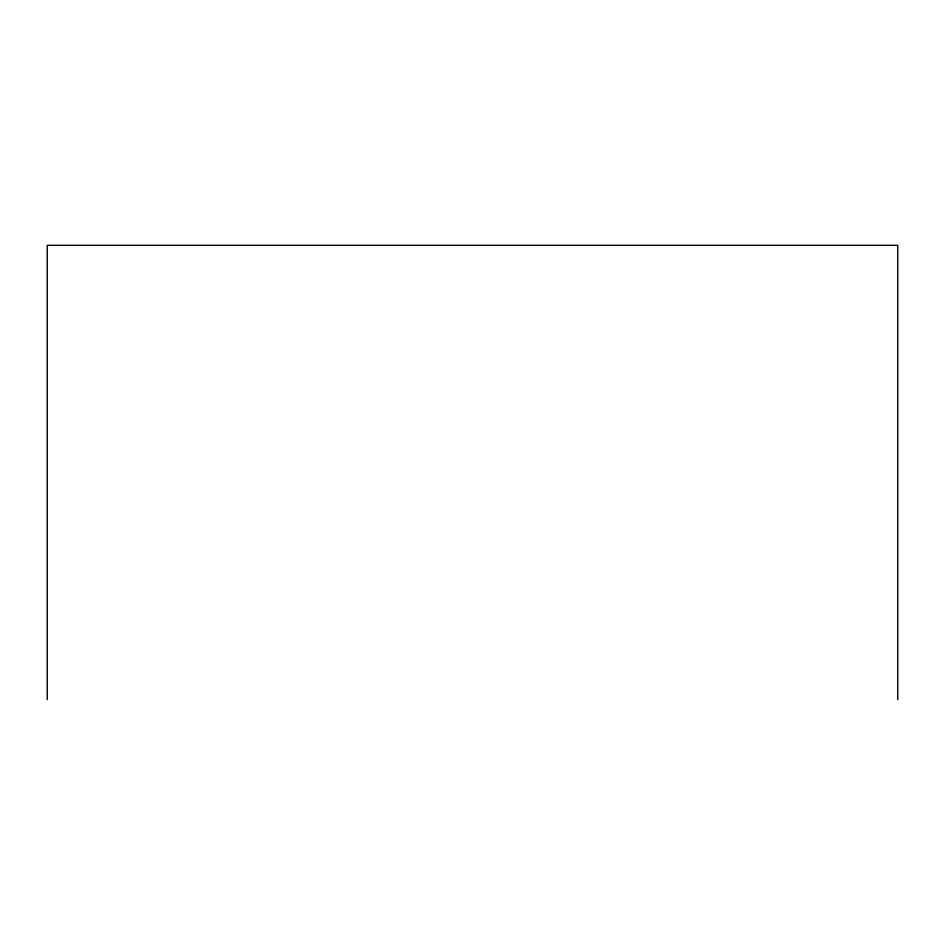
<?xml version="1.0" encoding="UTF-8"?>
<svg xmlns="http://www.w3.org/2000/svg" width="945" height="945" viewBox="0 0 945 945"><rect width="100%" height="100%" fill="white"/><g stroke="black" fill="none" stroke-linecap="round" stroke-linejoin="round"><path stroke-width="1.42" d="M897.75 699.69L897.75 245.31L47.25 245.31L47.25 699.69"/></g></svg>
